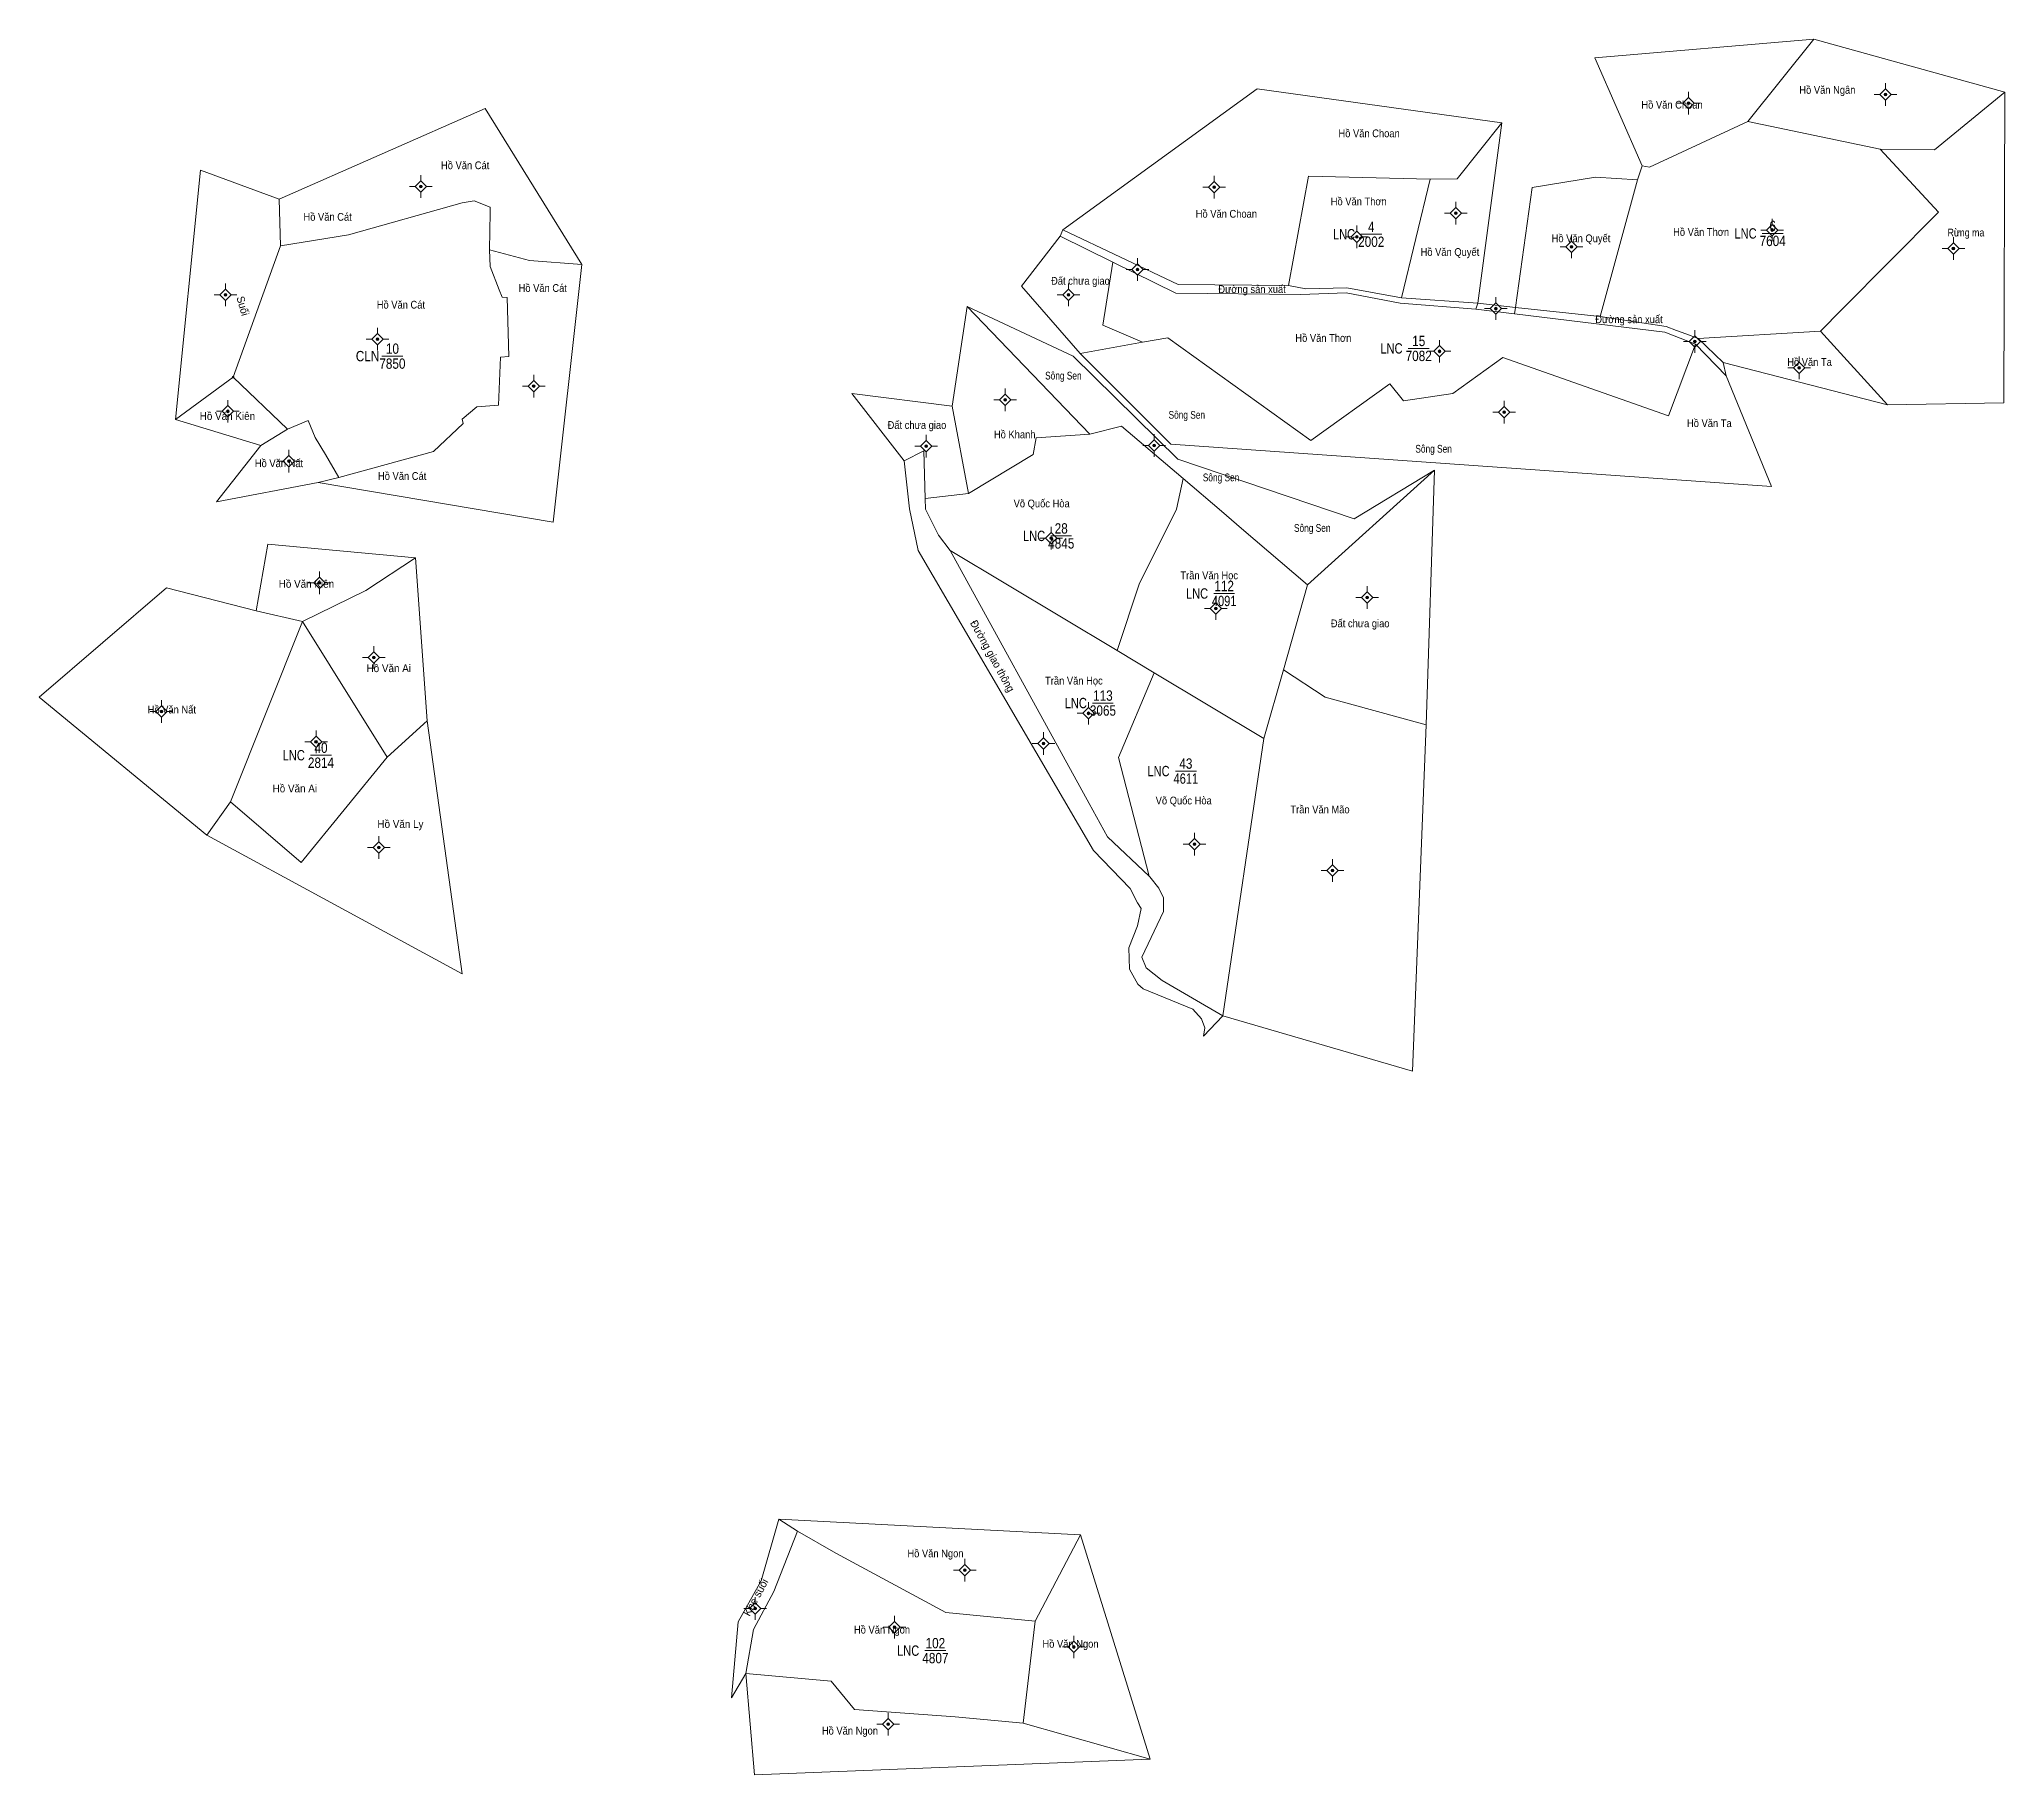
# Model space of a CAD drawing. Header units: metres. Extents: x 535278 to 536038, y 1846403 to 1847074.
import ezdxf
from ezdxf.enums import TextEntityAlignment as Align

# ---------------------------------------------------------------- set-up
doc = ezdxf.new("R2010")
doc.units = ezdxf.units.M
doc.header["$LTSCALE"] = 1.2
doc.header["$PDMODE"] = 32
doc.header["$PDSIZE"] = 0.6
for name, color, linetype, lineweight in [('11', 7, 'Continuous', 13), ('6', 7, 'Continuous', 13), ('7', 7, 'Continuous', 13)]:
    doc.layers.add(name, color=color, linetype=linetype, lineweight=lineweight)
for name, color, linetype in [('2', 7, 'Continuous'), ('3', 7, 'Continuous'), ('4', 7, 'Continuous'), ('5', 7, 'Continuous')]:
    doc.layers.add(name, color=color, linetype=linetype)

msp = doc.modelspace()

# ---------------------------------------------------------------- hatches: boundary and pattern name
at = {"layer": '11'}
for points in [[(535991.994, 1847052.16, 1), (535990.944, 1847052.16, 1)], [(535915.834, 1847048.78, 1), (535914.784, 1847048.78, 1)], [(535425.944, 1847016.63, 1), (535424.894, 1847016.63, 1)], [(535732.504, 1847016.37, 1), (535731.454, 1847016.37, 1)], [(535825.934, 1847006.33, 1), (535824.884, 1847006.33, 1)], [(535787.644, 1846997.12, 1), (535786.594, 1846997.12, 1)], [(535948.214, 1846999.81, 1), (535947.164, 1846999.81, 1)], [(535870.634, 1846993.31, 1), (535869.584, 1846993.31, 1)], [(536018.184, 1846992.7, 1), (536017.134, 1846992.7, 1)], [(535702.854, 1846984.5, 1), (535701.804, 1846984.5, 1)], [(535350.414, 1846974.75, 1), (535349.364, 1846974.75, 1)], [(535676.174, 1846974.79, 1), (535675.124, 1846974.79, 1)], [(535841.344, 1846969.42, 1), (535840.294, 1846969.42, 1)], [(535409.204, 1846957.65, 1), (535408.154, 1846957.65, 1)], [(535819.654, 1846952.93, 1), (535818.604, 1846952.93, 1)], [(535918.324, 1846956.7, 1), (535917.274, 1846956.7, 1)], [(535958.544, 1846946.51, 1), (535957.494, 1846946.51, 1)], [(535469.544, 1846939.52, 1), (535468.494, 1846939.52, 1)], [(535351.334, 1846929.75, 1), (535350.284, 1846929.75, 1)], [(535651.714, 1846934.15, 1), (535650.664, 1846934.15, 1)], [(535844.584, 1846929.42, 1), (535843.534, 1846929.42, 1)], [(535621.204, 1846916.32, 1), (535620.154, 1846916.32, 1)], [(535709.374, 1846916.51, 1), (535708.324, 1846916.51, 1)], [(535374.904, 1846910.54, 1), (535373.854, 1846910.54, 1)], [(535669.544, 1846880.7, 1), (535668.494, 1846880.7, 1)], [(535386.704, 1846863.49, 1), (535385.654, 1846863.49, 1)], [(535733.194, 1846853.55, 1), (535732.144, 1846853.55, 1)], [(535791.654, 1846857.83, 1), (535790.604, 1846857.83, 1)], [(535407.724, 1846834.63, 1), (535406.674, 1846834.63, 1)], [(535325.724, 1846813.76, 1), (535324.674, 1846813.76, 1)], [(535683.904, 1846813.05, 1), (535682.854, 1846813.05, 1)], [(535385.424, 1846802, 1), (535384.374, 1846802, 1)], [(535666.614, 1846801.36, 1), (535665.564, 1846801.36, 1)], [(535409.724, 1846761.23, 1), (535408.674, 1846761.23, 1)], [(535724.954, 1846762.45, 1), (535723.904, 1846762.45, 1)], [(535778.204, 1846752.35, 1), (535777.154, 1846752.35, 1)], [(535636.114, 1846481.96, 1), (535635.064, 1846481.96, 1)], [(535555.144, 1846467.11, 1), (535554.094, 1846467.11, 1)], [(535609.014, 1846459.9, 1), (535607.964, 1846459.9, 1)], [(535678.234, 1846452.27, 1), (535677.184, 1846452.27, 1)], [(535606.554, 1846422.46, 1), (535605.504, 1846422.46, 1)]]:
    msp.add_hatch(color=256, dxfattribs=at).paths.add_polyline_path(points)

# ---------------------------------------------------------------- linework, layer by layer
for p, q in [((535915.31, 1847053.16), (535915.31, 1847050.97)), ((535989.28, 1847052.16), (535987.1, 1847052.16)), ((535991.47, 1847056.54), (535991.47, 1847054.35)), ((535991.47, 1847049.97), (535991.47, 1847047.78)), ((535995.84, 1847052.16), (535993.66, 1847052.16)), ((535913.12, 1847048.78), (535910.94, 1847048.78)), ((535915.31, 1847046.59), (535915.31, 1847044.4)), ((535919.69, 1847048.78), (535917.5, 1847048.78)), ((535425.42, 1847021), (535425.42, 1847018.82)), ((535731.98, 1847020.74), (535731.98, 1847018.56)), ((535423.23, 1847016.63), (535421.05, 1847016.63)), ((535425.42, 1847014.44), (535425.42, 1847012.26)), ((535429.8, 1847016.63), (535427.61, 1847016.63)), ((535729.79, 1847016.37), (535727.6, 1847016.37)), ((535731.98, 1847014.18), (535731.98, 1847012)), ((535736.36, 1847016.37), (535734.17, 1847016.37)), ((535823.22, 1847006.33), (535821.04, 1847006.33)), ((535825.41, 1847010.7), (535825.41, 1847008.52)), ((535825.41, 1847004.14), (535825.41, 1847001.96)), ((535829.78, 1847006.33), (535827.6, 1847006.33)), ((535947.69, 1847004.18), (535947.69, 1847002)), ((535784.93, 1846997.12), (535782.74, 1846997.12)), ((535787.12, 1847001.5), (535787.12, 1846999.31)), ((535791.5, 1846997.12), (535789.31, 1846997.12)), ((535870.11, 1846997.68), (535870.11, 1846995.5)), ((535945.5, 1846999.81), (535943.31, 1846999.81)), ((535947.69, 1846997.62), (535947.69, 1846995.44)), ((535952.06, 1846999.81), (535949.88, 1846999.81)), ((536017.66, 1846997.08), (536017.66, 1846994.89)), ((535702.33, 1846988.88), (535702.33, 1846986.69)), ((535787.12, 1846994.93), (535787.12, 1846992.74)), ((535867.92, 1846993.31), (535865.74, 1846993.31)), ((535870.11, 1846991.12), (535870.11, 1846988.94)), ((535874.48, 1846993.31), (535872.3, 1846993.31)), ((536015.47, 1846992.7), (536013.28, 1846992.7)), ((536017.66, 1846990.51), (536017.66, 1846988.32)), ((536022.04, 1846992.7), (536019.85, 1846992.7)), ((535700.14, 1846984.5), (535697.95, 1846984.5)), ((535702.33, 1846982.31), (535702.33, 1846980.12)), ((535706.7, 1846984.5), (535704.52, 1846984.5)), ((535347.7, 1846974.75), (535345.52, 1846974.75)), ((535349.89, 1846979.12), (535349.89, 1846976.94)), ((535354.26, 1846974.75), (535352.08, 1846974.75)), ((535673.46, 1846974.79), (535671.28, 1846974.79)), ((535675.65, 1846979.16), (535675.65, 1846976.98)), ((535680.02, 1846974.79), (535677.84, 1846974.79)), ((535840.82, 1846973.8), (535840.82, 1846971.61)), ((535349.89, 1846972.56), (535349.89, 1846970.38)), ((535675.65, 1846972.6), (535675.65, 1846970.42)), ((535838.63, 1846969.42), (535836.44, 1846969.42)), ((535840.82, 1846967.23), (535840.82, 1846965.04)), ((535845.19, 1846969.42), (535843.01, 1846969.42)), ((535408.68, 1846962.02), (535408.68, 1846959.84)), ((535917.8, 1846961.08), (535917.8, 1846958.89)), ((535406.49, 1846957.65), (535404.31, 1846957.65)), ((535408.68, 1846955.46), (535408.68, 1846953.28)), ((535413.06, 1846957.65), (535410.87, 1846957.65)), ((535816.94, 1846952.93), (535814.76, 1846952.93)), ((535819.13, 1846957.3), (535819.13, 1846955.12)), ((535819.13, 1846950.74), (535819.13, 1846948.56)), ((535823.5, 1846952.93), (535821.32, 1846952.93)), ((535915.61, 1846956.7), (535913.43, 1846956.7)), ((535917.8, 1846954.51), (535917.8, 1846952.32)), ((535922.18, 1846956.7), (535919.99, 1846956.7)), ((535958.02, 1846950.88), (535958.02, 1846948.7)), ((535469.02, 1846943.9), (535469.02, 1846941.71)), ((535955.83, 1846946.51), (535953.64, 1846946.51)), ((535958.02, 1846944.32), (535958.02, 1846942.14)), ((535962.4, 1846946.51), (535960.21, 1846946.51)), ((535466.83, 1846939.52), (535464.64, 1846939.52)), ((535469.02, 1846937.33), (535469.02, 1846935.14)), ((535473.4, 1846939.52), (535471.21, 1846939.52)), ((535651.19, 1846938.52), (535651.19, 1846936.34)), ((535348.62, 1846929.75), (535346.44, 1846929.75)), ((535350.81, 1846934.12), (535350.81, 1846931.94)), ((535355.19, 1846929.75), (535353, 1846929.75)), ((535649, 1846934.15), (535646.81, 1846934.15)), ((535651.19, 1846931.96), (535651.19, 1846929.78)), ((535655.56, 1846934.15), (535653.38, 1846934.15)), ((535841.87, 1846929.42), (535839.69, 1846929.42)), ((535844.06, 1846933.8), (535844.06, 1846931.61)), ((535848.44, 1846929.42), (535846.25, 1846929.42)), ((535350.81, 1846927.56), (535350.81, 1846925.38)), ((535620.68, 1846920.7), (535620.68, 1846918.51)), ((535708.85, 1846920.88), (535708.85, 1846918.7)), ((535844.06, 1846927.23), (535844.06, 1846925.04)), ((535374.38, 1846914.92), (535374.38, 1846912.73)), ((535618.49, 1846916.32), (535616.31, 1846916.32)), ((535620.68, 1846914.13), (535620.68, 1846911.94)), ((535625.06, 1846916.32), (535622.87, 1846916.32)), ((535706.66, 1846916.51), (535704.48, 1846916.51)), ((535708.85, 1846914.32), (535708.85, 1846912.14)), ((535713.22, 1846916.51), (535711.04, 1846916.51)), ((535372.19, 1846910.54), (535370, 1846910.54)), ((535374.38, 1846908.35), (535374.38, 1846906.16)), ((535378.76, 1846910.54), (535376.57, 1846910.54)), ((535669.02, 1846885.08), (535669.02, 1846882.89)), ((535666.83, 1846880.7), (535664.64, 1846880.7)), ((535669.02, 1846878.51), (535669.02, 1846876.32)), ((535673.4, 1846880.7), (535671.21, 1846880.7)), ((535386.18, 1846867.86), (535386.18, 1846865.68)), ((535383.99, 1846863.49), (535381.81, 1846863.49)), ((535386.18, 1846861.3), (535386.18, 1846859.12)), ((535390.56, 1846863.49), (535388.37, 1846863.49)), ((535791.13, 1846862.2), (535791.13, 1846860.02)), ((535730.48, 1846853.55), (535728.3, 1846853.55)), ((535732.67, 1846857.92), (535732.67, 1846855.74)), ((535737.05, 1846853.55), (535734.86, 1846853.55)), ((535788.94, 1846857.83), (535786.76, 1846857.83)), ((535791.13, 1846855.64), (535791.13, 1846853.46)), ((535795.5, 1846857.83), (535793.32, 1846857.83)), ((535732.67, 1846851.36), (535732.67, 1846849.18)), ((535407.2, 1846839), (535407.2, 1846836.82)), ((535405.01, 1846834.63), (535402.82, 1846834.63)), ((535407.2, 1846832.44), (535407.2, 1846830.26)), ((535411.57, 1846834.63), (535409.39, 1846834.63)), ((535325.2, 1846818.14), (535325.2, 1846815.95)), ((535683.38, 1846817.42), (535683.38, 1846815.24)), ((535323.01, 1846813.76), (535320.82, 1846813.76)), ((535325.2, 1846811.57), (535325.2, 1846809.38)), ((535329.57, 1846813.76), (535327.39, 1846813.76)), ((535384.9, 1846806.38), (535384.9, 1846804.19)), ((535681.19, 1846813.05), (535679, 1846813.05)), ((535683.38, 1846810.86), (535683.38, 1846808.68)), ((535687.76, 1846813.05), (535685.57, 1846813.05)), ((535382.71, 1846802), (535380.52, 1846802)), ((535384.9, 1846799.81), (535384.9, 1846797.62)), ((535389.28, 1846802), (535387.09, 1846802)), ((535663.9, 1846801.36), (535661.72, 1846801.36)), ((535666.09, 1846805.74), (535666.09, 1846803.55)), ((535666.09, 1846799.17), (535666.09, 1846796.98)), ((535670.46, 1846801.36), (535668.28, 1846801.36)), ((535407.01, 1846761.23), (535404.82, 1846761.23)), ((535409.2, 1846765.6), (535409.2, 1846763.42)), ((535413.57, 1846761.23), (535411.39, 1846761.23)), ((535722.24, 1846762.45), (535720.06, 1846762.45)), ((535724.43, 1846766.82), (535724.43, 1846764.64)), ((535728.81, 1846762.45), (535726.62, 1846762.45)), ((535409.2, 1846759.04), (535409.2, 1846756.86)), ((535724.43, 1846760.26), (535724.43, 1846758.08)), ((535777.68, 1846756.72), (535777.68, 1846754.54)), ((535775.49, 1846752.35), (535773.31, 1846752.35)), ((535777.68, 1846750.16), (535777.68, 1846747.98)), ((535782.06, 1846752.35), (535779.87, 1846752.35)), ((535633.4, 1846481.96), (535631.22, 1846481.96)), ((535635.59, 1846486.34), (535635.59, 1846484.15)), ((535635.59, 1846479.77), (535635.59, 1846477.58)), ((535639.96, 1846481.96), (535637.78, 1846481.96)), ((535552.43, 1846467.11), (535550.24, 1846467.11)), ((535554.62, 1846471.48), (535554.62, 1846469.3)), ((535554.62, 1846464.92), (535554.62, 1846462.74)), ((535559, 1846467.11), (535556.81, 1846467.11)), ((535606.3, 1846459.9), (535604.12, 1846459.9)), ((535608.49, 1846464.28), (535608.49, 1846462.09)), ((535608.49, 1846457.71), (535608.49, 1846455.52)), ((535612.86, 1846459.9), (535610.68, 1846459.9)), ((535675.52, 1846452.27), (535673.34, 1846452.27)), ((535677.71, 1846456.64), (535677.71, 1846454.46)), ((535677.71, 1846450.08), (535677.71, 1846447.9)), ((535682.08, 1846452.27), (535679.9, 1846452.27)), ((535606.03, 1846426.84), (535606.03, 1846424.65)), ((535603.84, 1846422.46), (535601.66, 1846422.46)), ((535606.03, 1846420.27), (535606.03, 1846418.08)), ((535610.4, 1846422.46), (535608.22, 1846422.46))]:
    msp.add_line(p, q, dxfattribs=at)
for points in [[(535915.31, 1847050.97), (535913.12, 1847048.78), (535915.31, 1847046.59), (535917.5, 1847048.78)], [(535991.47, 1847054.35), (535989.28, 1847052.16), (535991.47, 1847049.97), (535993.66, 1847052.16)], [(535425.42, 1847018.82), (535423.23, 1847016.63), (535425.42, 1847014.44), (535427.61, 1847016.63)], [(535731.98, 1847018.56), (535729.79, 1847016.37), (535731.98, 1847014.18), (535734.17, 1847016.37)], [(535825.41, 1847008.52), (535823.22, 1847006.33), (535825.41, 1847004.14), (535827.6, 1847006.33)], [(535787.12, 1846999.31), (535784.93, 1846997.12), (535787.12, 1846994.93), (535789.31, 1846997.12)], [(535947.69, 1847002), (535945.5, 1846999.81), (535947.69, 1846997.62), (535949.88, 1846999.81)], [(535870.11, 1846995.5), (535867.92, 1846993.31), (535870.11, 1846991.12), (535872.3, 1846993.31)], [(536017.66, 1846994.89), (536015.47, 1846992.7), (536017.66, 1846990.51), (536019.85, 1846992.7)], [(535702.33, 1846986.69), (535700.14, 1846984.5), (535702.33, 1846982.31), (535704.52, 1846984.5)], [(535349.89, 1846976.94), (535347.7, 1846974.75), (535349.89, 1846972.56), (535352.08, 1846974.75)], [(535675.65, 1846976.98), (535673.46, 1846974.79), (535675.65, 1846972.6), (535677.84, 1846974.79)], [(535840.82, 1846971.61), (535838.63, 1846969.42), (535840.82, 1846967.23), (535843.01, 1846969.42)], [(535408.68, 1846959.84), (535406.49, 1846957.65), (535408.68, 1846955.46), (535410.87, 1846957.65)], [(535917.8, 1846958.89), (535915.61, 1846956.7), (535917.8, 1846954.51), (535919.99, 1846956.7)], [(535819.13, 1846955.12), (535816.94, 1846952.93), (535819.13, 1846950.74), (535821.32, 1846952.93)], [(535958.02, 1846948.7), (535955.83, 1846946.51), (535958.02, 1846944.32), (535960.21, 1846946.51)], [(535469.02, 1846941.71), (535466.83, 1846939.52), (535469.02, 1846937.33), (535471.21, 1846939.52)], [(535651.19, 1846936.34), (535649, 1846934.15), (535651.19, 1846931.96), (535653.38, 1846934.15)], [(535350.81, 1846931.94), (535348.62, 1846929.75), (535350.81, 1846927.56), (535353, 1846929.75)], [(535844.06, 1846931.61), (535841.87, 1846929.42), (535844.06, 1846927.23), (535846.25, 1846929.42)], [(535374.38, 1846912.73), (535372.19, 1846910.54), (535374.38, 1846908.35), (535376.57, 1846910.54)], [(535620.68, 1846918.51), (535618.49, 1846916.32), (535620.68, 1846914.13), (535622.87, 1846916.32)], [(535708.85, 1846918.7), (535706.66, 1846916.51), (535708.85, 1846914.32), (535711.04, 1846916.51)], [(535669.02, 1846882.89), (535666.83, 1846880.7), (535669.02, 1846878.51), (535671.21, 1846880.7)], [(535386.18, 1846865.68), (535383.99, 1846863.49), (535386.18, 1846861.3), (535388.37, 1846863.49)], [(535791.13, 1846860.02), (535788.94, 1846857.83), (535791.13, 1846855.64), (535793.32, 1846857.83)], [(535732.67, 1846855.74), (535730.48, 1846853.55), (535732.67, 1846851.36), (535734.86, 1846853.55)], [(535407.2, 1846836.82), (535405.01, 1846834.63), (535407.2, 1846832.44), (535409.39, 1846834.63)], [(535325.2, 1846815.95), (535323.01, 1846813.76), (535325.2, 1846811.57), (535327.39, 1846813.76)], [(535683.38, 1846815.24), (535681.19, 1846813.05), (535683.38, 1846810.86), (535685.57, 1846813.05)], [(535384.9, 1846804.19), (535382.71, 1846802), (535384.9, 1846799.81), (535387.09, 1846802)], [(535666.09, 1846803.55), (535663.9, 1846801.36), (535666.09, 1846799.17), (535668.28, 1846801.36)], [(535409.2, 1846763.42), (535407.01, 1846761.23), (535409.2, 1846759.04), (535411.39, 1846761.23)], [(535724.43, 1846764.64), (535722.24, 1846762.45), (535724.43, 1846760.26), (535726.62, 1846762.45)], [(535777.68, 1846754.54), (535775.49, 1846752.35), (535777.68, 1846750.16), (535779.87, 1846752.35)], [(535635.59, 1846484.15), (535633.4, 1846481.96), (535635.59, 1846479.77), (535637.78, 1846481.96)], [(535554.62, 1846469.3), (535552.43, 1846467.11), (535554.62, 1846464.92), (535556.81, 1846467.11)], [(535608.49, 1846462.09), (535606.3, 1846459.9), (535608.49, 1846457.71), (535610.68, 1846459.9)], [(535677.71, 1846454.46), (535675.52, 1846452.27), (535677.71, 1846450.08), (535679.9, 1846452.27)], [(535606.03, 1846424.65), (535603.84, 1846422.46), (535606.03, 1846420.27), (535608.22, 1846422.46)]]:
    msp.add_lwpolyline(points, close=True, dxfattribs=at)
for centre in [(535991.469, 1847052.16), (535915.309, 1847048.78), (535425.419, 1847016.63), (535731.979, 1847016.37), (535825.409, 1847006.33), (535787.119, 1846997.12), (535947.689, 1846999.81), (535870.109, 1846993.31), (536017.659, 1846992.7), (535702.329, 1846984.5), (535349.889, 1846974.75), (535675.649, 1846974.79), (535840.819, 1846969.42), (535408.679, 1846957.65), (535819.129, 1846952.93), (535917.799, 1846956.7), (535958.019, 1846946.51), (535469.019, 1846939.52), (535350.809, 1846929.75), (535651.189, 1846934.15), (535844.059, 1846929.42), (535620.679, 1846916.32), (535708.849, 1846916.51), (535374.379, 1846910.54), (535669.019, 1846880.7), (535386.179, 1846863.49), (535732.669, 1846853.55), (535791.129, 1846857.83), (535407.199, 1846834.63), (535325.199, 1846813.76), (535683.379, 1846813.05), (535384.899, 1846802), (535666.089, 1846801.36), (535409.199, 1846761.23), (535724.429, 1846762.45), (535777.679, 1846752.35), (535635.589, 1846481.96), (535554.619, 1846467.11), (535608.489, 1846459.9), (535677.709, 1846452.27), (535606.029, 1846422.46)]:
    msp.add_circle(centre, 0.525, dxfattribs=at)
at = {"layer": '6'}
for p, q in [((535963.76, 1847073.5), (535938.2, 1847041.73)), ((535843.12, 1847041.19), (535825.88, 1847019.57)), ((535938.2, 1847041.73), (535989.34, 1847031.02)), ((535989.34, 1847031.02), (536011.92, 1847006.7)), ((535989.34, 1847031.02), (536010.33, 1847030.83)), ((535815.51, 1847019.41), (535804.39, 1846973.64)), ((535815.51, 1847019.41), (535825.88, 1847019.57)), ((535879.31, 1847020.23), (535895.57, 1847019.16)), ((535895.57, 1847019.16), (535881.22, 1846966.39)), ((535897.41, 1847024.57), (535895.57, 1847019.16)), ((535371.18, 1846993.74), (535370.71, 1847011.69)), ((535451.95, 1846992.15), (535452.23, 1847006.54)), ((535452.19, 1847008.59), (535452.23, 1847006.54)), ((536011.92, 1847006.7), (535974.57, 1846969.07)), ((535673.57, 1846999.85), (535672.44, 1846997.49)), ((535371.18, 1846993.74), (535352.88, 1846942.94)), ((535452.25, 1846985.7), (535451.95, 1846992.15)), ((535630.77, 1846931.72), (535636.56, 1846970.31)), ((535683.95, 1846920.92), (535636.56, 1846970.31)), ((535833.18, 1846969.16), (535848.12, 1846967.36)), ((535974.57, 1846969.07), (535966.28, 1846960.72)), ((535919.03, 1846957.9), (535914.25, 1846959.67)), ((535919.03, 1846957.9), (535966.28, 1846960.72)), ((535966.28, 1846960.72), (535992.27, 1846932.31)), ((535907.56, 1846927.99), (535917.97, 1846955.64)), ((535917.97, 1846955.64), (535929.86, 1846943.5)), ((535919.03, 1846957.9), (535928.74, 1846948.57)), ((535352.88, 1846942.94), (535330.63, 1846926.54)), ((535373.85, 1846922.85), (535352.88, 1846942.94)), ((535430.32, 1846914.18), (535441.8, 1846925)), ((535683.95, 1846920.92), (535663.19, 1846919.54)), ((535430.32, 1846914.18), (535393.68, 1846904.18)), ((535612.16, 1846910.65), (535619.76, 1846914.45)), ((535619.76, 1846914.45), (535620.35, 1846896)), ((535768.1, 1846862.72), (535817.14, 1846907.01)), ((535385.79, 1846902.25), (535393.68, 1846904.18)), ((535742.62, 1846884.45), (535768.1, 1846862.72)), ((535423.36, 1846873.11), (535404.19, 1846860.52)), ((535423.36, 1846873.11), (535427.81, 1846810.09)), ((535379.62, 1846848.58), (535404.19, 1846860.52)), ((535379.62, 1846848.58), (535361.76, 1846852.7)), ((535351.88, 1846778.86), (535379.62, 1846848.58)), ((535412.38, 1846796.16), (535379.62, 1846848.58)), ((535758.77, 1846829.91), (535774.87, 1846819.29)), ((535412.38, 1846796.16), (535427.81, 1846810.09)), ((535735.28, 1846696.2), (535751.22, 1846803.34)), ((535351.88, 1846778.86), (535342.64, 1846765.94)), ((535735.28, 1846696.2), (535727.91, 1846688.28)), ((535563.79, 1846501.62), (535571, 1846497)), ((535585.78, 1846488.58), (535571, 1846497)), ((535658.21, 1846422.8), (535662.79, 1846462.3)), ((535551, 1846442), (535545.46, 1846432.61))]:
    msp.add_line(p, q, dxfattribs=at)
for points in [[(535897.41, 1847024.57), (535879.05, 1847066.32), (535963.76, 1847073.5)], [(535963.76, 1847073.5), (536037.5, 1847053.1), (536010.33, 1847030.83)], [(535673.57, 1846999.85), (535748.58, 1847054.41), (535843.12, 1847041.19)], [(536037.5, 1847053.1), (536037.12, 1846932.98), (535992.27, 1846932.31)], [(535370.71, 1847011.69), (535450.31, 1847046.77), (535487.57, 1846986.49)], [(535843.12, 1847041.19), (535833.86, 1846971.48), (535833.18, 1846969.16)], [(535897.41, 1847024.57), (535900.18, 1847024.07), (535938.2, 1847041.73)], [(535330.63, 1846926.54), (535340.26, 1847022.97), (535370.71, 1847011.69)], [(535760.71, 1846978.34), (535768.45, 1847020.6), (535815.51, 1847019.41)], [(535879.31, 1847020.23), (535854.85, 1847016.26), (535848.47, 1846969.91), (535848.12, 1846967.36)], [(535371.18, 1846993.74), (535397.44, 1846997.93), (535441.37, 1847010.32)], [(535452.19, 1847008.59), (535446.07, 1847011.13), (535441.37, 1847010.32)], [(535680.2, 1846952.09), (535657.52, 1846978.16), (535672.44, 1846997.49)], [(535717.21, 1846975.41), (535692.86, 1846987.42), (535672.44, 1846997.49)], [(535760.71, 1846978.34), (535718.14, 1846978.7), (535673.57, 1846999.85)], [(535451.95, 1846992.15), (535467.37, 1846988), (535487.57, 1846986.49)], [(535487.57, 1846986.49), (535476.5, 1846886.9), (535385.79, 1846902.25)], [(535459.37, 1846950.92), (535458.76, 1846973.67), (535456.8, 1846973.9), (535455.74, 1846976.68), (535452.25, 1846985.7)], [(535692.86, 1846987.42), (535689, 1846963), (535704.29, 1846956.42)], [(535833.18, 1846969.16), (535803.9, 1846971.52), (535782.97, 1846975.59), (535765.53, 1846974.95), (535717.21, 1846975.41)], [(535760.71, 1846978.34), (535767.36, 1846977.03), (535783.28, 1846977.5), (535804.39, 1846973.64)], [(535881.22, 1846966.39), (535848.47, 1846969.91), (535833.86, 1846971.48), (535804.39, 1846973.64)], [(535636.56, 1846970.31), (535677.49, 1846951.02), (535718, 1846911.32), (535786.14, 1846888.25), (535817.14, 1846907.01)], [(535848.12, 1846967.36), (535906.22, 1846960.38), (535917.97, 1846955.64)], [(535881.22, 1846966.39), (535906.69, 1846962.47), (535910.61, 1846961.02), (535914.25, 1846959.67)], [(535455.43, 1846932.12), (535456.13, 1846950.65), (535459.37, 1846950.92)], [(535714.03, 1846958.17), (535704.29, 1846956.42), (535680.2, 1846952.09)], [(535929.86, 1846943.5), (535947.32, 1846900.68), (535715.31, 1846917.11), (535680.2, 1846952.09)], [(535907.56, 1846927.99), (535843.52, 1846950.58), (535824.22, 1846936.58), (535805.16, 1846933.82), (535799.93, 1846940.41), (535769.38, 1846918.45), (535714.03, 1846958.17)], [(535992.27, 1846932.31), (535928.74, 1846948.57), (535929.86, 1846943.5)], [(535612.16, 1846910.65), (535591.95, 1846936.65), (535630.77, 1846931.72)], [(535441.8, 1846925), (535441.4, 1846926.66), (535447.03, 1846931.45), (535455.43, 1846932.12)], [(535620.35, 1846896), (535637, 1846898), (535630.77, 1846931.72)], [(535373.85, 1846922.85), (535363.53, 1846916.57), (535330.63, 1846926.54)], [(535373.85, 1846922.85), (535381.92, 1846926.26), (535384.58, 1846919.61)], [(535683.95, 1846920.92), (535696.15, 1846924.07), (535719.95, 1846903.77)], [(535385.79, 1846902.25), (535346.41, 1846894.83), (535363.53, 1846916.57)], [(535384.58, 1846919.61), (535388.52, 1846913.08), (535393.68, 1846904.18)], [(535637, 1846898), (535662, 1846913), (535663.19, 1846919.54)], [(535612.16, 1846910.65), (535614.26, 1846892.01), (535617.66, 1846876.02), (535685.33, 1846760.06)], [(535817.14, 1846907.01), (535813.97, 1846808.66), (535774.87, 1846819.29)], [(535719.95, 1846903.77), (535717.38, 1846892), (535703, 1846863), (535694.45, 1846837.34)], [(535719.95, 1846903.77), (535734.8, 1846891.11), (535742.62, 1846884.45)], [(535620.35, 1846896), (535620.48, 1846891.9), (535625.4, 1846881.83), (535629.93, 1846875.97)], [(535361.76, 1846852.7), (535366.26, 1846878.4), (535423.36, 1846873.11)], [(535751.22, 1846803.34), (535708.87, 1846828.7), (535694.45, 1846837.34), (535629.93, 1846875.97)], [(535629.93, 1846875.97), (535680.08, 1846784.78), (535683.68, 1846778.23)], [(535342.64, 1846765.94), (535277.96, 1846819.27), (535327.12, 1846861.58), (535361.76, 1846852.7)], [(535768.1, 1846862.72), (535758.77, 1846829.91), (535751.22, 1846803.34)], [(535708.87, 1846828.7), (535695, 1846796), (535706.93, 1846750.13)], [(535427.81, 1846810.09), (535441.32, 1846712.37), (535342.64, 1846765.94)], [(535813.97, 1846808.66), (535808.67, 1846674.8), (535735.28, 1846696.2)], [(535351.88, 1846778.86), (535379.1, 1846755.42), (535412.38, 1846796.16)], [(535706.93, 1846750.13), (535690.77, 1846765.34), (535683.68, 1846778.23)], [(535704.58, 1846706.6), (535702.47, 1846708.39), (535699.23, 1846714.24), (535699.02, 1846722.46), (535702.34, 1846730.98), (535703.76, 1846737.57), (535702.42, 1846739.86), (535699.57, 1846745.36), (535685.33, 1846760.06)], [(535735.28, 1846696.2), (535711.96, 1846709.75), (535705.74, 1846714.65), (535703.98, 1846718.87), (535712.41, 1846736.45), (535712.38, 1846741.69), (535710.58, 1846745.51), (535707.16, 1846749.91), (535706.93, 1846750.13)], [(535704.58, 1846706.6), (535723.71, 1846698.72), (535727.15, 1846695.05), (535728.41, 1846691.48), (535727.91, 1846688.28)], [(535563.79, 1846501.62), (535556.96, 1846477.78), (535548.08, 1846462.04), (535545.46, 1846432.61)], [(535571, 1846497), (535561.81, 1846473.7), (535554, 1846459), (535551, 1846442)], [(535563.79, 1846501.62), (535680.36, 1846495.57), (535662.79, 1846462.3)], [(535680.36, 1846495.57), (535707.24, 1846408.97), (535658.21, 1846422.8)], [(535662.79, 1846462.3), (535628.33, 1846465.58), (535585.78, 1846488.58)], [(535551, 1846442), (535584, 1846439), (535592.97, 1846428.06)], [(535707.24, 1846408.97), (535554.29, 1846402.92), (535551, 1846442)], [(535658.21, 1846422.8), (535631.92, 1846425.23), (535592.97, 1846428.06)]]:
    msp.add_lwpolyline(points, dxfattribs=at)
msp.add_point((535352.88, 1846942.94), dxfattribs=at)
at = {"layer": '7'}
for p, q in [((535788.65, 1846998.17), (535796.74, 1846998.17)), ((535943.83, 1846998.49), (535951.86, 1846998.49)), ((535410.39, 1846951.08), (535418.48, 1846951.08)), ((535807, 1846954.06), (535815.09, 1846954.06)), ((535668.88, 1846881.61), (535676.91, 1846881.61)), ((535731.85, 1846859.37), (535739.88, 1846859.37)), ((535684.99, 1846817.03), (535693.02, 1846817.03)), ((535382.78, 1846796.86), (535390.87, 1846796.86)), ((535717, 1846790.73), (535725.14, 1846790.73)), ((535620.22, 1846450.86), (535628.31, 1846450.86))]:
    msp.add_line(p, q, dxfattribs=at)

# ---------------------------------------------------------------- texts
at = {"layer": '2'}
for s, width, p in [('Hồ Văn Choan', 0.9, (535908.94, 1847046.72)), ('Hồ Văn Ngân', 0.9, (535968.975, 1847052.45)), ('Hồ Văn Choan', 0.9, (535791.87, 1847035.67)), ('Hồ Văn Cát', 0.9, (535442.535, 1847023.32)), ('Hồ Văn Thơn', 0.9, (535787.86, 1847009.34)), ('Hồ Văn Cát', 0.9, (535389.385, 1847003.39)), ('Hồ Văn Choan', 0.9, (535736.71, 1847004.57)), ('Hồ Văn Quyết', 0.9, (535873.76, 1846995.1)), ('Hồ Văn Thơn', 0.9, (535920.18, 1846997.55)), ('Rừng ma', 0.85, (536022.525, 1846997.33)), ('Hồ Văn Quyết', 0.9, (535823.1, 1846989.82)), ('Đất chưa giao', 0.9, (535680.31, 1846978.67)), ('Hồ Văn Cát', 0.9, (535472.515, 1846975.89)), ('Đường sản xuất', 0.9, (535746.63, 1846975.45)), ('Hồ Văn Cát', 0.9, (535417.695, 1846969.45)), ('Đường sản xuất', 0.9, (535892.3, 1846963.82)), ('Hồ Văn Thơn', 0.9, (535774.19, 1846956.6)), ('Hồ Văn Ta', 0.9, (535962.08, 1846947.31)), ('Sông Sen', 0.8, (535673.71, 1846942.04)), ('Hồ Văn Kiên', 0.95, (535350.66, 1846926.43)), ('Sông Sen', 0.8, (535721.42, 1846926.89)), ('Đất chưa giao', 0.9, (535617.13, 1846922.95)), ('Hồ Khanh', 0.9, (535654.91, 1846919.32)), ('Hồ Văn Ta', 0.9, (535923.35, 1846923.66)), ('Sông Sen', 0.8, (535816.8, 1846913.78)), ('Hồ Văn Nất', 0.9, (535370.59, 1846908.18)), ('Hồ Văn Cát', 0.9, (535418.185, 1846903.26)), ('Sông Sen', 0.8, (535734.65, 1846902.71)), ('Võ Quốc Hòa', 0.9, (535665.335, 1846892.64)), ('Sông Sen', 0.8, (535769.9, 1846883.18)), ('Trần Văn Học', 0.9, (535730.075, 1846864.86)), ('Hồ Văn Kiên', 0.95, (535381.19, 1846861.57)), ('Đất chưa giao', 0.9, (535788.41, 1846846.31)), ('Hồ Văn Ai', 0.95, (535413.015, 1846828.97)), ('Trần Văn Học', 0.9, (535677.785, 1846824.17)), ('Hồ Văn Nất', 0.9, (535329.17, 1846813)), ('Hồ Văn Ai', 0.95, (535376.715, 1846782.51)), ('Võ Quốc Hòa', 0.9, (535720.235, 1846777.85)), ('Trần Văn Mão', 0.9, (535772.9, 1846774.4)), ('Hồ Văn Ly', 0.95, (535417.53, 1846768.78)), ('Hồ Văn Ngon', 0.9, (535624.29, 1846486.93)), ('Hồ Văn Ngon', 0.9, (535603.63, 1846457.46)), ('Hồ Văn Ngon', 0.9, (535676.47, 1846451.98)), ('Hồ Văn Ngon', 0.9, (535591.23, 1846418.43))]:
    msp.add_text(s, height=3, dxfattribs=dict(at, width=width)).set_placement(p, align=Align.CENTER)
at = {"layer": '2', "width": 0.95}
for s, rotation, p in [('Suối', 285.593, (535355.173, 1846970.068)), ('Đường giao thông', 298.808, (535644.994, 1846834.468))]:
    msp.add_text(s, height=3, rotation=rotation, dxfattribs=at).set_placement(p, align=Align.CENTER)
at = {"layer": '2'}
msp.add_text('Khe suối', height=3, rotation=62.019, dxfattribs=at).set_placement((535556.158, 1846470.746), align=Align.CENTER)
at = {"layer": '3'}
for s, width, p in [('LNC ', 0.8, (535787.64, 1846996.17)), ('LNC ', 0.8, (535942.83, 1846996.49)), ('CLN', 0.85, (535409.37, 1846949.08)), ('LNC ', 0.8, (535805.99, 1846952.06)), ('LNC ', 0.8, (535667.88, 1846879.61)), ('LNC ', 0.8, (535730.85, 1846857.36)), ('LNC ', 0.8, (535683.99, 1846815.02)), ('LNC ', 0.8, (535381.77, 1846794.86)), ('LNC ', 0.8, (535715.97, 1846788.73)), ('LNC ', 0.8, (535619.21, 1846448.86))]:
    msp.add_text(s, height=4, dxfattribs=dict(at, width=width)).set_placement(p, align=Align.RIGHT)
at = {"layer": '4'}
for s, width, p in [('4', 0.8, (535792.69, 1846999.06)), ('6', 0.85, (535947.845, 1846999.38)), ('15', 0.85, (535811.05, 1846954.95)), ('10', 0.85, (535414.43, 1846951.97)), ('28', 0.85, (535672.89, 1846882.5)), ('112', 0.85, (535735.855, 1846860.25)), ('113', 0.85, (535688.995, 1846817.91)), ('40', 0.85, (535386.83, 1846797.75)), ('43', 0.85, (535721.06, 1846791.62)), ('102', 0.85, (535624.255, 1846451.75))]:
    msp.add_text(s, height=4, dxfattribs=dict(at, width=width)).set_placement(p, align=Align.CENTER)
at = {"layer": '5'}
for s, width, p in [('2002', 0.85, (535792.695, 1846993.28)), ('7604', 0.85, (535947.835, 1846993.6)), ('7082', 0.85, (535811.035, 1846949.17)), ('7850', 0.85, (535414.415, 1846946.19)), ('4845', 0.85, (535672.895, 1846876.72)), ('4091', 0.8, (535735.87, 1846854.47)), ('3065', 0.85, (535689.005, 1846812.13)), ('2814', 0.85, (535386.815, 1846791.97)), ('4611', 0.8, (535721.06, 1846785.84)), ('4807', 0.85, (535624.26, 1846445.97))]:
    msp.add_text(s, height=4, dxfattribs=dict(at, width=width)).set_placement(p, align=Align.CENTER)
at = {"layer": '6'}
for s, width, p in [('Hồ Văn Choan', 0.9, (535908.94, 1847046.72)), ('Hồ Văn Ngân', 0.9, (535968.975, 1847052.45)), ('Hồ Văn Choan', 0.9, (535791.87, 1847035.67)), ('Hồ Văn Choan', 0.9, (535736.71, 1847004.57)), ('Hồ Văn Ta', 0.9, (535962.08, 1846947.31)), ('Sông Sen', 0.8, (535721.42, 1846926.89)), ('Sông Sen', 0.8, (535816.8, 1846913.78)), ('Đất chưa giao', 0.9, (535788.41, 1846846.31)), ('Trần Văn Mão', 0.9, (535772.9, 1846774.4))]:
    msp.add_text(s, height=3, dxfattribs=dict(at, width=width)).set_placement(p, align=Align.CENTER)
at = {"layer": '6', "width": 0.95}
msp.add_text('Đường giao thông', height=3, rotation=298.808, dxfattribs=at).set_placement((535644.994, 1846834.468), align=Align.CENTER)

doc.saveas('drawing.dxf')
